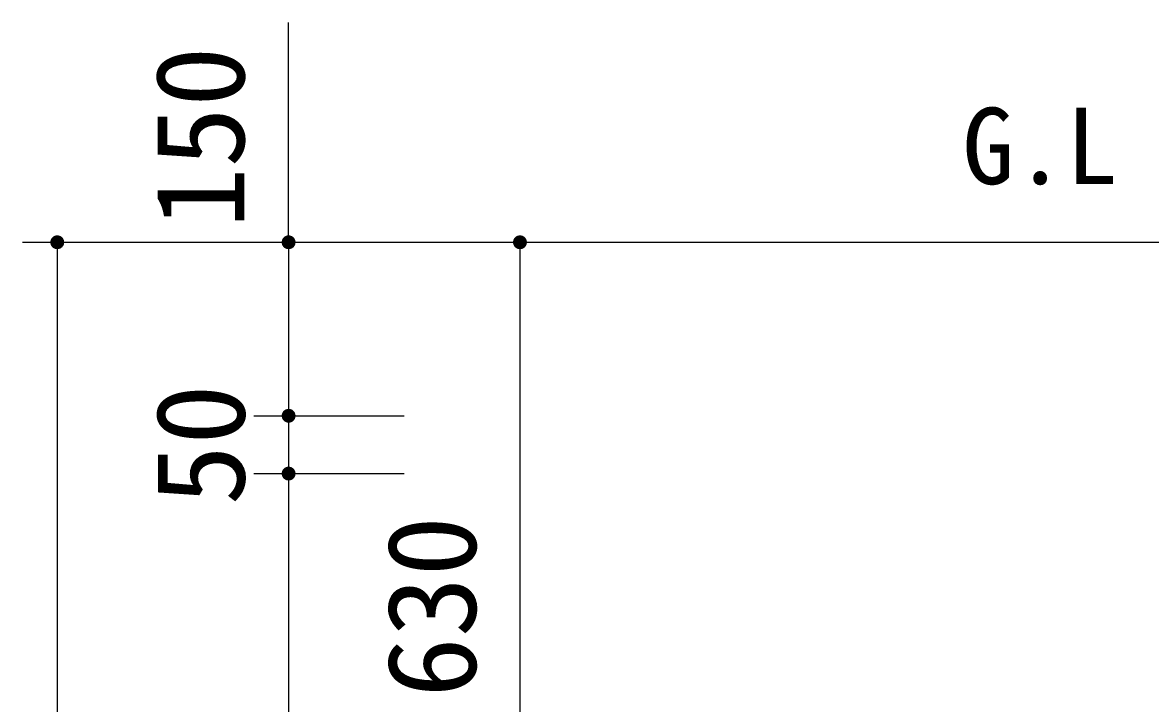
# Model space of a CAD drawing. Units: millimetres, scale not verified. Extents: x -8910 to 8910, y -6308 to 6308.
# Drawn here: x -7117 to -6142, y -1952 to -1363 of the extents above; entities that cross this region are included whole.
import ezdxf
from ezdxf.enums import TextEntityAlignment as Align

# ---------------------------------------------------------------- set-up
doc = ezdxf.new("R2010")
doc.units = ezdxf.units.MM
doc.header["$LTSCALE"] = 30
for name, color, linetype, lineweight in [('0-2_空気管', 3, 'Continuous', 25), ('0-3_製作', 5, 'Continuous', 25), ('0-4_機器', 2, 'Continuous', 25)]:
    doc.layers.add(name, color=color, linetype=linetype, lineweight=lineweight)
doc.styles.add('ＭＳ ゴシック', font='')
doc.styles.get('ＭＳ ゴシック').set_extended_font_data('MS Gothic')

msp = doc.modelspace()

# ---------------------------------------------------------------- linework, layer by layer
at = {"layer": '0-3_製作', "color": 2}
for p, q in [((-6887.32, -1553.42), (-6887.32, -1363.46)), ((-7117.32, -1553.42), (-6687.32, -1553.42)), ((-6917.32, -1553.42), (-6687.32, -1553.42)), ((-6917.32, -1703.42), (-6787.32, -1703.42)), ((-6917.32, -1753.42), (-6787.32, -1753.42))]:
    msp.add_line(p, q, dxfattribs=at)
at = {"layer": '0-3_製作'}
for points in [[(-7092.39, -1550.21), (-7087.32, -1553.42), (-7092.75, -1550.87)], [(-7091.94, -1549.6), (-7087.32, -1553.42), (-7092.39, -1550.21)], [(-7091.43, -1549.05), (-7087.32, -1553.42), (-7091.94, -1549.6)], [(-7090.85, -1548.57), (-7087.32, -1553.42), (-7091.43, -1549.05)], [(-7090.21, -1548.16), (-7087.32, -1553.42), (-7090.85, -1548.57)], [(-7089.53, -1547.84), (-7087.32, -1553.42), (-7090.21, -1548.16)], [(-7088.81, -1547.61), (-7087.32, -1553.42), (-7089.53, -1547.84)], [(-7088.07, -1547.47), (-7087.32, -1553.42), (-7088.81, -1547.61)], [(-7088.07, -1547.47), (-7087.32, -1547.42), (-7087.32, -1553.42)], [(-7087.32, -1547.42), (-7081.32, -1553.42), (-7087.32, -1553.42)], [(-7086.94, -1547.43), (-7081.32, -1553.42), (-7087.32, -1547.42)], [(-7086.2, -1547.53), (-7081.32, -1553.42), (-7086.94, -1547.43)], [(-7085.47, -1547.72), (-7081.32, -1553.42), (-7086.2, -1547.53)], [(-7084.77, -1547.99), (-7081.32, -1553.42), (-7085.47, -1547.72)], [(-7084.11, -1548.36), (-7081.32, -1553.42), (-7084.77, -1547.99)], [(-7083.5, -1548.8), (-7081.32, -1553.42), (-7084.11, -1548.36)], [(-7082.95, -1549.31), (-7081.32, -1553.42), (-7083.5, -1548.8)], [(-7082.47, -1549.89), (-7081.32, -1553.42), (-7082.95, -1549.31)], [(-7082.06, -1550.53), (-7081.32, -1553.42), (-7082.47, -1549.89)], [(-6892.39, -1550.21), (-6887.32, -1553.42), (-6892.75, -1550.87)], [(-6891.94, -1549.6), (-6887.32, -1553.42), (-6892.39, -1550.21)], [(-6891.43, -1549.05), (-6887.32, -1553.42), (-6891.94, -1549.6)], [(-6890.85, -1548.57), (-6887.32, -1553.42), (-6891.43, -1549.05)], [(-6890.21, -1548.16), (-6887.32, -1553.42), (-6890.85, -1548.57)], [(-6889.53, -1547.84), (-6887.32, -1553.42), (-6890.21, -1548.16)], [(-6888.81, -1547.61), (-6887.32, -1553.42), (-6889.53, -1547.84)], [(-6888.07, -1547.47), (-6887.32, -1553.42), (-6888.81, -1547.61)], [(-6888.07, -1547.47), (-6887.32, -1547.42), (-6887.32, -1553.42)], [(-6887.32, -1547.42), (-6881.32, -1553.42), (-6887.32, -1553.42)], [(-6886.94, -1547.43), (-6881.32, -1553.42), (-6887.32, -1547.42)], [(-6886.2, -1547.53), (-6881.32, -1553.42), (-6886.94, -1547.43)], [(-6885.47, -1547.72), (-6881.32, -1553.42), (-6886.2, -1547.53)], [(-6884.77, -1547.99), (-6881.32, -1553.42), (-6885.47, -1547.72)], [(-6884.11, -1548.36), (-6881.32, -1553.42), (-6884.77, -1547.99)], [(-6883.5, -1548.8), (-6881.32, -1553.42), (-6884.11, -1548.36)], [(-6882.95, -1549.31), (-6881.32, -1553.42), (-6883.5, -1548.8)], [(-6882.47, -1549.89), (-6881.32, -1553.42), (-6882.95, -1549.31)], [(-6882.06, -1550.53), (-6881.32, -1553.42), (-6882.47, -1549.89)], [(-6692.39, -1550.21), (-6687.32, -1553.42), (-6692.75, -1550.87)], [(-6691.94, -1549.6), (-6687.32, -1553.42), (-6692.39, -1550.21)], [(-6691.43, -1549.05), (-6687.32, -1553.42), (-6691.94, -1549.6)], [(-6690.85, -1548.57), (-6687.32, -1553.42), (-6691.43, -1549.05)], [(-6690.21, -1548.16), (-6687.32, -1553.42), (-6690.85, -1548.57)], [(-6689.53, -1547.84), (-6687.32, -1553.42), (-6690.21, -1548.16)], [(-6688.81, -1547.61), (-6687.32, -1553.42), (-6689.53, -1547.84)], [(-6688.07, -1547.47), (-6687.32, -1553.42), (-6688.81, -1547.61)], [(-6688.07, -1547.47), (-6687.32, -1547.42), (-6687.32, -1553.42)], [(-6687.32, -1547.42), (-6681.32, -1553.42), (-6687.32, -1553.42)], [(-6686.94, -1547.43), (-6681.32, -1553.42), (-6687.32, -1547.42)], [(-6686.2, -1547.53), (-6681.32, -1553.42), (-6686.94, -1547.43)], [(-6685.47, -1547.72), (-6681.32, -1553.42), (-6686.2, -1547.53)], [(-6684.77, -1547.99), (-6681.32, -1553.42), (-6685.47, -1547.72)], [(-6684.11, -1548.36), (-6681.32, -1553.42), (-6684.77, -1547.99)], [(-6683.5, -1548.8), (-6681.32, -1553.42), (-6684.11, -1548.36)], [(-6682.95, -1549.31), (-6681.32, -1553.42), (-6683.5, -1548.8)], [(-6682.47, -1549.89), (-6681.32, -1553.42), (-6682.95, -1549.31)], [(-6682.06, -1550.53), (-6681.32, -1553.42), (-6682.47, -1549.89)], [(-7093.31, -1553.04), (-7087.32, -1553.42), (-7093.32, -1553.42)], [(-7093.32, -1553.42), (-7092.9, -1555.63), (-7093.27, -1554.17)], [(-7093.32, -1553.42), (-7092.58, -1556.31), (-7092.9, -1555.63)], [(-7087.32, -1553.42), (-7092.58, -1556.31), (-7093.32, -1553.42)], [(-7093.21, -1552.3), (-7087.32, -1553.42), (-7093.31, -1553.04)], [(-7093.27, -1554.17), (-7092.9, -1555.63), (-7093.13, -1554.91)], [(-7093.03, -1551.57), (-7087.32, -1553.42), (-7093.21, -1552.3)], [(-7092.75, -1550.87), (-7087.32, -1553.42), (-7093.03, -1551.57)], [(-7087.32, -1553.42), (-7092.17, -1556.95), (-7092.58, -1556.31)], [(-7087.32, -1553.42), (-7091.69, -1557.53), (-7092.17, -1556.95)], [(-7087.32, -1553.42), (-7091.14, -1558.04), (-7091.69, -1557.53)], [(-7087.32, -1553.42), (-7090.54, -1558.49), (-7091.14, -1558.04)], [(-7087.32, -1553.42), (-7089.88, -1558.85), (-7090.54, -1558.49)], [(-7087.32, -1553.42), (-7089.17, -1559.13), (-7089.88, -1558.85)], [(-7087.32, -1553.42), (-7088.44, -1559.32), (-7089.17, -1559.13)], [(-7087.32, -1553.42), (-7087.7, -1559.41), (-7088.44, -1559.32)], [(-7087.32, -1553.42), (-7087.32, -1559.42), (-7087.7, -1559.41)], [(-7087.32, -1553.42), (-7086.57, -1559.37), (-7087.32, -1559.42)], [(-7087.32, -1553.42), (-7085.83, -1559.23), (-7086.57, -1559.37)], [(-7081.32, -1553.42), (-7085.83, -1559.23), (-7087.32, -1553.42)], [(-7081.32, -1553.42), (-7085.11, -1559), (-7085.83, -1559.23)], [(-7081.32, -1553.42), (-7084.43, -1558.68), (-7085.11, -1559)], [(-7081.32, -1553.42), (-7083.79, -1558.28), (-7084.43, -1558.68)], [(-7081.32, -1553.42), (-7083.21, -1557.8), (-7083.79, -1558.28)], [(-7081.32, -1553.42), (-7082.7, -1557.25), (-7083.21, -1557.8)], [(-7081.32, -1553.42), (-7082.25, -1556.64), (-7082.7, -1557.25)], [(-7081.32, -1553.42), (-7081.89, -1555.98), (-7082.25, -1556.64)], [(-7081.74, -1551.21), (-7081.32, -1553.42), (-7082.06, -1550.53)], [(-7081.32, -1553.42), (-7081.61, -1555.28), (-7081.89, -1555.98)], [(-7081.74, -1551.21), (-7081.37, -1552.67), (-7081.32, -1553.42)], [(-7081.51, -1551.93), (-7081.37, -1552.67), (-7081.74, -1551.21)], [(-7081.32, -1553.42), (-7081.43, -1554.55), (-7081.61, -1555.28)], [(-7081.32, -1553.42), (-7081.33, -1553.8), (-7081.43, -1554.55)], [(-6893.31, -1553.04), (-6887.32, -1553.42), (-6893.32, -1553.42)], [(-6893.32, -1553.42), (-6892.9, -1555.63), (-6893.27, -1554.17)], [(-6893.32, -1553.42), (-6892.58, -1556.31), (-6892.9, -1555.63)], [(-6887.32, -1553.42), (-6892.58, -1556.31), (-6893.32, -1553.42)], [(-6893.21, -1552.3), (-6887.32, -1553.42), (-6893.31, -1553.04)], [(-6893.27, -1554.17), (-6892.9, -1555.63), (-6893.13, -1554.91)], [(-6893.03, -1551.57), (-6887.32, -1553.42), (-6893.21, -1552.3)], [(-6892.75, -1550.87), (-6887.32, -1553.42), (-6893.03, -1551.57)], [(-6887.32, -1553.42), (-6892.17, -1556.95), (-6892.58, -1556.31)], [(-6887.32, -1553.42), (-6891.69, -1557.53), (-6892.17, -1556.95)], [(-6887.32, -1553.42), (-6891.14, -1558.04), (-6891.69, -1557.53)], [(-6887.32, -1553.42), (-6890.54, -1558.49), (-6891.14, -1558.04)], [(-6887.32, -1553.42), (-6889.88, -1558.85), (-6890.54, -1558.49)], [(-6887.32, -1553.42), (-6889.17, -1559.13), (-6889.88, -1558.85)], [(-6887.32, -1553.42), (-6888.44, -1559.32), (-6889.17, -1559.13)], [(-6887.32, -1553.42), (-6887.7, -1559.41), (-6888.44, -1559.32)], [(-6887.32, -1553.42), (-6887.32, -1559.42), (-6887.7, -1559.41)], [(-6887.32, -1553.42), (-6886.57, -1559.37), (-6887.32, -1559.42)], [(-6887.32, -1553.42), (-6885.83, -1559.23), (-6886.57, -1559.37)], [(-6881.32, -1553.42), (-6885.83, -1559.23), (-6887.32, -1553.42)], [(-6881.32, -1553.42), (-6885.11, -1559), (-6885.83, -1559.23)], [(-6881.32, -1553.42), (-6884.43, -1558.68), (-6885.11, -1559)], [(-6881.32, -1553.42), (-6883.79, -1558.28), (-6884.43, -1558.68)], [(-6881.32, -1553.42), (-6883.21, -1557.8), (-6883.79, -1558.28)], [(-6881.32, -1553.42), (-6882.7, -1557.25), (-6883.21, -1557.8)], [(-6881.32, -1553.42), (-6882.25, -1556.64), (-6882.7, -1557.25)], [(-6881.32, -1553.42), (-6881.89, -1555.98), (-6882.25, -1556.64)], [(-6881.74, -1551.21), (-6881.32, -1553.42), (-6882.06, -1550.53)], [(-6881.32, -1553.42), (-6881.61, -1555.28), (-6881.89, -1555.98)], [(-6881.74, -1551.21), (-6881.37, -1552.67), (-6881.32, -1553.42)], [(-6881.51, -1551.93), (-6881.37, -1552.67), (-6881.74, -1551.21)], [(-6881.32, -1553.42), (-6881.43, -1554.55), (-6881.61, -1555.28)], [(-6881.32, -1553.42), (-6881.33, -1553.8), (-6881.43, -1554.55)], [(-6693.31, -1553.04), (-6687.32, -1553.42), (-6693.32, -1553.42)], [(-6693.32, -1553.42), (-6692.9, -1555.63), (-6693.27, -1554.17)], [(-6693.32, -1553.42), (-6692.58, -1556.31), (-6692.9, -1555.63)], [(-6687.32, -1553.42), (-6692.58, -1556.31), (-6693.32, -1553.42)], [(-6693.21, -1552.3), (-6687.32, -1553.42), (-6693.31, -1553.04)], [(-6693.27, -1554.17), (-6692.9, -1555.63), (-6693.13, -1554.91)], [(-6693.03, -1551.57), (-6687.32, -1553.42), (-6693.21, -1552.3)], [(-6692.75, -1550.87), (-6687.32, -1553.42), (-6693.03, -1551.57)], [(-6687.32, -1553.42), (-6692.17, -1556.95), (-6692.58, -1556.31)], [(-6687.32, -1553.42), (-6691.69, -1557.53), (-6692.17, -1556.95)], [(-6687.32, -1553.42), (-6691.14, -1558.04), (-6691.69, -1557.53)], [(-6687.32, -1553.42), (-6690.54, -1558.49), (-6691.14, -1558.04)], [(-6687.32, -1553.42), (-6689.88, -1558.85), (-6690.54, -1558.49)], [(-6687.32, -1553.42), (-6689.17, -1559.13), (-6689.88, -1558.85)], [(-6687.32, -1553.42), (-6688.44, -1559.32), (-6689.17, -1559.13)], [(-6687.32, -1553.42), (-6687.7, -1559.41), (-6688.44, -1559.32)], [(-6687.32, -1553.42), (-6687.32, -1559.42), (-6687.7, -1559.41)], [(-6687.32, -1553.42), (-6686.57, -1559.37), (-6687.32, -1559.42)], [(-6687.32, -1553.42), (-6685.83, -1559.23), (-6686.57, -1559.37)], [(-6681.32, -1553.42), (-6685.83, -1559.23), (-6687.32, -1553.42)], [(-6681.32, -1553.42), (-6685.11, -1559), (-6685.83, -1559.23)], [(-6681.32, -1553.42), (-6684.43, -1558.68), (-6685.11, -1559)], [(-6681.32, -1553.42), (-6683.79, -1558.28), (-6684.43, -1558.68)], [(-6681.32, -1553.42), (-6683.21, -1557.8), (-6683.79, -1558.28)], [(-6681.32, -1553.42), (-6682.7, -1557.25), (-6683.21, -1557.8)], [(-6681.32, -1553.42), (-6682.25, -1556.64), (-6682.7, -1557.25)], [(-6681.32, -1553.42), (-6681.89, -1555.98), (-6682.25, -1556.64)], [(-6681.74, -1551.21), (-6681.32, -1553.42), (-6682.06, -1550.53)], [(-6681.32, -1553.42), (-6681.61, -1555.28), (-6681.89, -1555.98)], [(-6681.74, -1551.21), (-6681.37, -1552.67), (-6681.32, -1553.42)], [(-6681.51, -1551.93), (-6681.37, -1552.67), (-6681.74, -1551.21)], [(-6681.32, -1553.42), (-6681.43, -1554.55), (-6681.61, -1555.28)], [(-6681.32, -1553.42), (-6681.33, -1553.8), (-6681.43, -1554.55)], [(-6893.31, -1703.04), (-6887.32, -1703.42), (-6893.32, -1703.42)], [(-6893.32, -1703.42), (-6892.9, -1705.63), (-6893.27, -1704.17)], [(-6893.32, -1703.42), (-6892.58, -1706.31), (-6892.9, -1705.63)], [(-6887.32, -1703.42), (-6892.58, -1706.31), (-6893.32, -1703.42)], [(-6893.21, -1702.3), (-6887.32, -1703.42), (-6893.31, -1703.04)], [(-6893.27, -1704.17), (-6892.9, -1705.63), (-6893.13, -1704.91)], [(-6893.03, -1701.57), (-6887.32, -1703.42), (-6893.21, -1702.3)], [(-6892.75, -1700.87), (-6887.32, -1703.42), (-6893.03, -1701.57)], [(-6892.39, -1700.21), (-6887.32, -1703.42), (-6892.75, -1700.87)], [(-6887.32, -1703.42), (-6892.17, -1706.95), (-6892.58, -1706.31)], [(-6891.94, -1699.6), (-6887.32, -1703.42), (-6892.39, -1700.21)], [(-6887.32, -1703.42), (-6891.69, -1707.53), (-6892.17, -1706.95)], [(-6891.43, -1699.05), (-6887.32, -1703.42), (-6891.94, -1699.6)], [(-6887.32, -1703.42), (-6891.14, -1708.04), (-6891.69, -1707.53)], [(-6890.85, -1698.57), (-6887.32, -1703.42), (-6891.43, -1699.05)], [(-6887.32, -1703.42), (-6890.54, -1708.49), (-6891.14, -1708.04)], [(-6890.21, -1698.16), (-6887.32, -1703.42), (-6890.85, -1698.57)], [(-6887.32, -1703.42), (-6889.88, -1708.85), (-6890.54, -1708.49)], [(-6889.53, -1697.84), (-6887.32, -1703.42), (-6890.21, -1698.16)], [(-6887.32, -1703.42), (-6889.17, -1709.13), (-6889.88, -1708.85)], [(-6888.81, -1697.61), (-6887.32, -1703.42), (-6889.53, -1697.84)], [(-6887.32, -1703.42), (-6888.44, -1709.32), (-6889.17, -1709.13)], [(-6888.07, -1697.47), (-6887.32, -1703.42), (-6888.81, -1697.61)], [(-6887.32, -1703.42), (-6887.7, -1709.41), (-6888.44, -1709.32)], [(-6888.07, -1697.47), (-6887.32, -1697.42), (-6887.32, -1703.42)], [(-6887.32, -1703.42), (-6887.32, -1709.42), (-6887.7, -1709.41)], [(-6887.32, -1697.42), (-6881.32, -1703.42), (-6887.32, -1703.42)], [(-6886.94, -1697.43), (-6881.32, -1703.42), (-6887.32, -1697.42)], [(-6887.32, -1703.42), (-6886.57, -1709.37), (-6887.32, -1709.42)], [(-6887.32, -1703.42), (-6885.83, -1709.23), (-6886.57, -1709.37)], [(-6881.32, -1703.42), (-6885.83, -1709.23), (-6887.32, -1703.42)], [(-6886.2, -1697.53), (-6881.32, -1703.42), (-6886.94, -1697.43)], [(-6885.47, -1697.72), (-6881.32, -1703.42), (-6886.2, -1697.53)], [(-6881.32, -1703.42), (-6885.11, -1709), (-6885.83, -1709.23)], [(-6884.77, -1697.99), (-6881.32, -1703.42), (-6885.47, -1697.72)], [(-6881.32, -1703.42), (-6884.43, -1708.68), (-6885.11, -1709)], [(-6884.11, -1698.36), (-6881.32, -1703.42), (-6884.77, -1697.99)], [(-6881.32, -1703.42), (-6883.79, -1708.28), (-6884.43, -1708.68)], [(-6883.5, -1698.8), (-6881.32, -1703.42), (-6884.11, -1698.36)], [(-6881.32, -1703.42), (-6883.21, -1707.8), (-6883.79, -1708.28)], [(-6882.95, -1699.31), (-6881.32, -1703.42), (-6883.5, -1698.8)], [(-6881.32, -1703.42), (-6882.7, -1707.25), (-6883.21, -1707.8)], [(-6882.47, -1699.89), (-6881.32, -1703.42), (-6882.95, -1699.31)], [(-6881.32, -1703.42), (-6882.25, -1706.64), (-6882.7, -1707.25)], [(-6882.06, -1700.53), (-6881.32, -1703.42), (-6882.47, -1699.89)], [(-6881.32, -1703.42), (-6881.89, -1705.98), (-6882.25, -1706.64)], [(-6881.74, -1701.21), (-6881.32, -1703.42), (-6882.06, -1700.53)], [(-6881.32, -1703.42), (-6881.61, -1705.28), (-6881.89, -1705.98)], [(-6881.74, -1701.21), (-6881.37, -1702.67), (-6881.32, -1703.42)], [(-6881.51, -1701.93), (-6881.37, -1702.67), (-6881.74, -1701.21)], [(-6881.32, -1703.42), (-6881.43, -1704.55), (-6881.61, -1705.28)], [(-6881.32, -1703.42), (-6881.33, -1703.8), (-6881.43, -1704.55)], [(-6893.31, -1753.04), (-6887.32, -1753.42), (-6893.32, -1753.42)], [(-6893.32, -1753.42), (-6892.9, -1755.63), (-6893.27, -1754.17)], [(-6893.32, -1753.42), (-6892.58, -1756.31), (-6892.9, -1755.63)], [(-6887.32, -1753.42), (-6892.58, -1756.31), (-6893.32, -1753.42)], [(-6893.21, -1752.3), (-6887.32, -1753.42), (-6893.31, -1753.04)], [(-6893.27, -1754.17), (-6892.9, -1755.63), (-6893.13, -1754.91)], [(-6893.03, -1751.57), (-6887.32, -1753.42), (-6893.21, -1752.3)], [(-6892.75, -1750.87), (-6887.32, -1753.42), (-6893.03, -1751.57)], [(-6892.39, -1750.21), (-6887.32, -1753.42), (-6892.75, -1750.87)], [(-6887.32, -1753.42), (-6892.17, -1756.95), (-6892.58, -1756.31)], [(-6891.94, -1749.6), (-6887.32, -1753.42), (-6892.39, -1750.21)], [(-6887.32, -1753.42), (-6891.69, -1757.53), (-6892.17, -1756.95)], [(-6891.43, -1749.05), (-6887.32, -1753.42), (-6891.94, -1749.6)], [(-6887.32, -1753.42), (-6891.14, -1758.04), (-6891.69, -1757.53)], [(-6890.85, -1748.57), (-6887.32, -1753.42), (-6891.43, -1749.05)], [(-6887.32, -1753.42), (-6890.54, -1758.49), (-6891.14, -1758.04)], [(-6890.21, -1748.16), (-6887.32, -1753.42), (-6890.85, -1748.57)], [(-6887.32, -1753.42), (-6889.88, -1758.85), (-6890.54, -1758.49)], [(-6889.53, -1747.84), (-6887.32, -1753.42), (-6890.21, -1748.16)], [(-6887.32, -1753.42), (-6889.17, -1759.13), (-6889.88, -1758.85)], [(-6888.81, -1747.61), (-6887.32, -1753.42), (-6889.53, -1747.84)], [(-6887.32, -1753.42), (-6888.44, -1759.32), (-6889.17, -1759.13)], [(-6888.07, -1747.47), (-6887.32, -1753.42), (-6888.81, -1747.61)], [(-6887.32, -1753.42), (-6887.7, -1759.41), (-6888.44, -1759.32)], [(-6888.07, -1747.47), (-6887.32, -1747.42), (-6887.32, -1753.42)], [(-6887.32, -1753.42), (-6887.32, -1759.42), (-6887.7, -1759.41)], [(-6887.32, -1747.42), (-6881.32, -1753.42), (-6887.32, -1753.42)], [(-6886.94, -1747.43), (-6881.32, -1753.42), (-6887.32, -1747.42)], [(-6887.32, -1753.42), (-6886.57, -1759.37), (-6887.32, -1759.42)], [(-6887.32, -1753.42), (-6885.83, -1759.23), (-6886.57, -1759.37)], [(-6881.32, -1753.42), (-6885.83, -1759.23), (-6887.32, -1753.42)], [(-6886.2, -1747.53), (-6881.32, -1753.42), (-6886.94, -1747.43)], [(-6885.47, -1747.72), (-6881.32, -1753.42), (-6886.2, -1747.53)], [(-6881.32, -1753.42), (-6885.11, -1759), (-6885.83, -1759.23)], [(-6884.77, -1747.99), (-6881.32, -1753.42), (-6885.47, -1747.72)], [(-6881.32, -1753.42), (-6884.43, -1758.68), (-6885.11, -1759)], [(-6884.11, -1748.36), (-6881.32, -1753.42), (-6884.77, -1747.99)], [(-6881.32, -1753.42), (-6883.79, -1758.28), (-6884.43, -1758.68)], [(-6883.5, -1748.8), (-6881.32, -1753.42), (-6884.11, -1748.36)], [(-6881.32, -1753.42), (-6883.21, -1757.8), (-6883.79, -1758.28)], [(-6882.95, -1749.31), (-6881.32, -1753.42), (-6883.5, -1748.8)], [(-6881.32, -1753.42), (-6882.7, -1757.25), (-6883.21, -1757.8)], [(-6882.47, -1749.89), (-6881.32, -1753.42), (-6882.95, -1749.31)], [(-6881.32, -1753.42), (-6882.25, -1756.64), (-6882.7, -1757.25)], [(-6882.06, -1750.53), (-6881.32, -1753.42), (-6882.47, -1749.89)], [(-6881.32, -1753.42), (-6881.89, -1755.98), (-6882.25, -1756.64)], [(-6881.74, -1751.21), (-6881.32, -1753.42), (-6882.06, -1750.53)], [(-6881.32, -1753.42), (-6881.61, -1755.28), (-6881.89, -1755.98)], [(-6881.74, -1751.21), (-6881.37, -1752.67), (-6881.32, -1753.42)], [(-6881.51, -1751.93), (-6881.37, -1752.67), (-6881.74, -1751.21)], [(-6881.32, -1753.42), (-6881.43, -1754.55), (-6881.61, -1755.28)], [(-6881.32, -1753.42), (-6881.33, -1753.8), (-6881.43, -1754.55)]]:
    msp.add_solid(points, dxfattribs=at)
at = {"layer": '0-4_機器'}
for p, q in [((-7087.32, -1553.42), (-7087.32, -4093.4)), ((-7009.2, -1553.42), (-2260.7, -1553.42)), ((-6887.32, -1553.42), (-6887.32, -1703.42)), ((-6717.32, -1553.42), (-6202.29, -1553.42)), ((-6687.32, -1553.42), (-6687.32, -2183.4)), ((-6887.32, -1703.42), (-6887.32, -1753.42)), ((-6887.32, -1753.42), (-6887.32, -3743.4))]:
    msp.add_line(p, q, dxfattribs=at)

# ---------------------------------------------------------------- texts
at = {"layer": '0-2_空気管', "color": 4, "style": 'ＭＳ ゴシック'}
msp.add_text('G.L', height=65.98, dxfattribs=at).set_placement((-6304.94, -1522.88), align=Align.BOTTOM_LEFT)
at = {"layer": '0-3_製作', "color": 4, "style": 'ＭＳ ゴシック'}
for s, p in [('150', (-6902.6, -1541.16)), ('50', (-6902.32, -1780.92)), ('630', (-6702.32, -1947.16))]:
    msp.add_text(s, height=76.98, rotation=90, dxfattribs=at).set_placement(p, align=Align.BOTTOM_LEFT)

doc.saveas('drawing.dxf')
